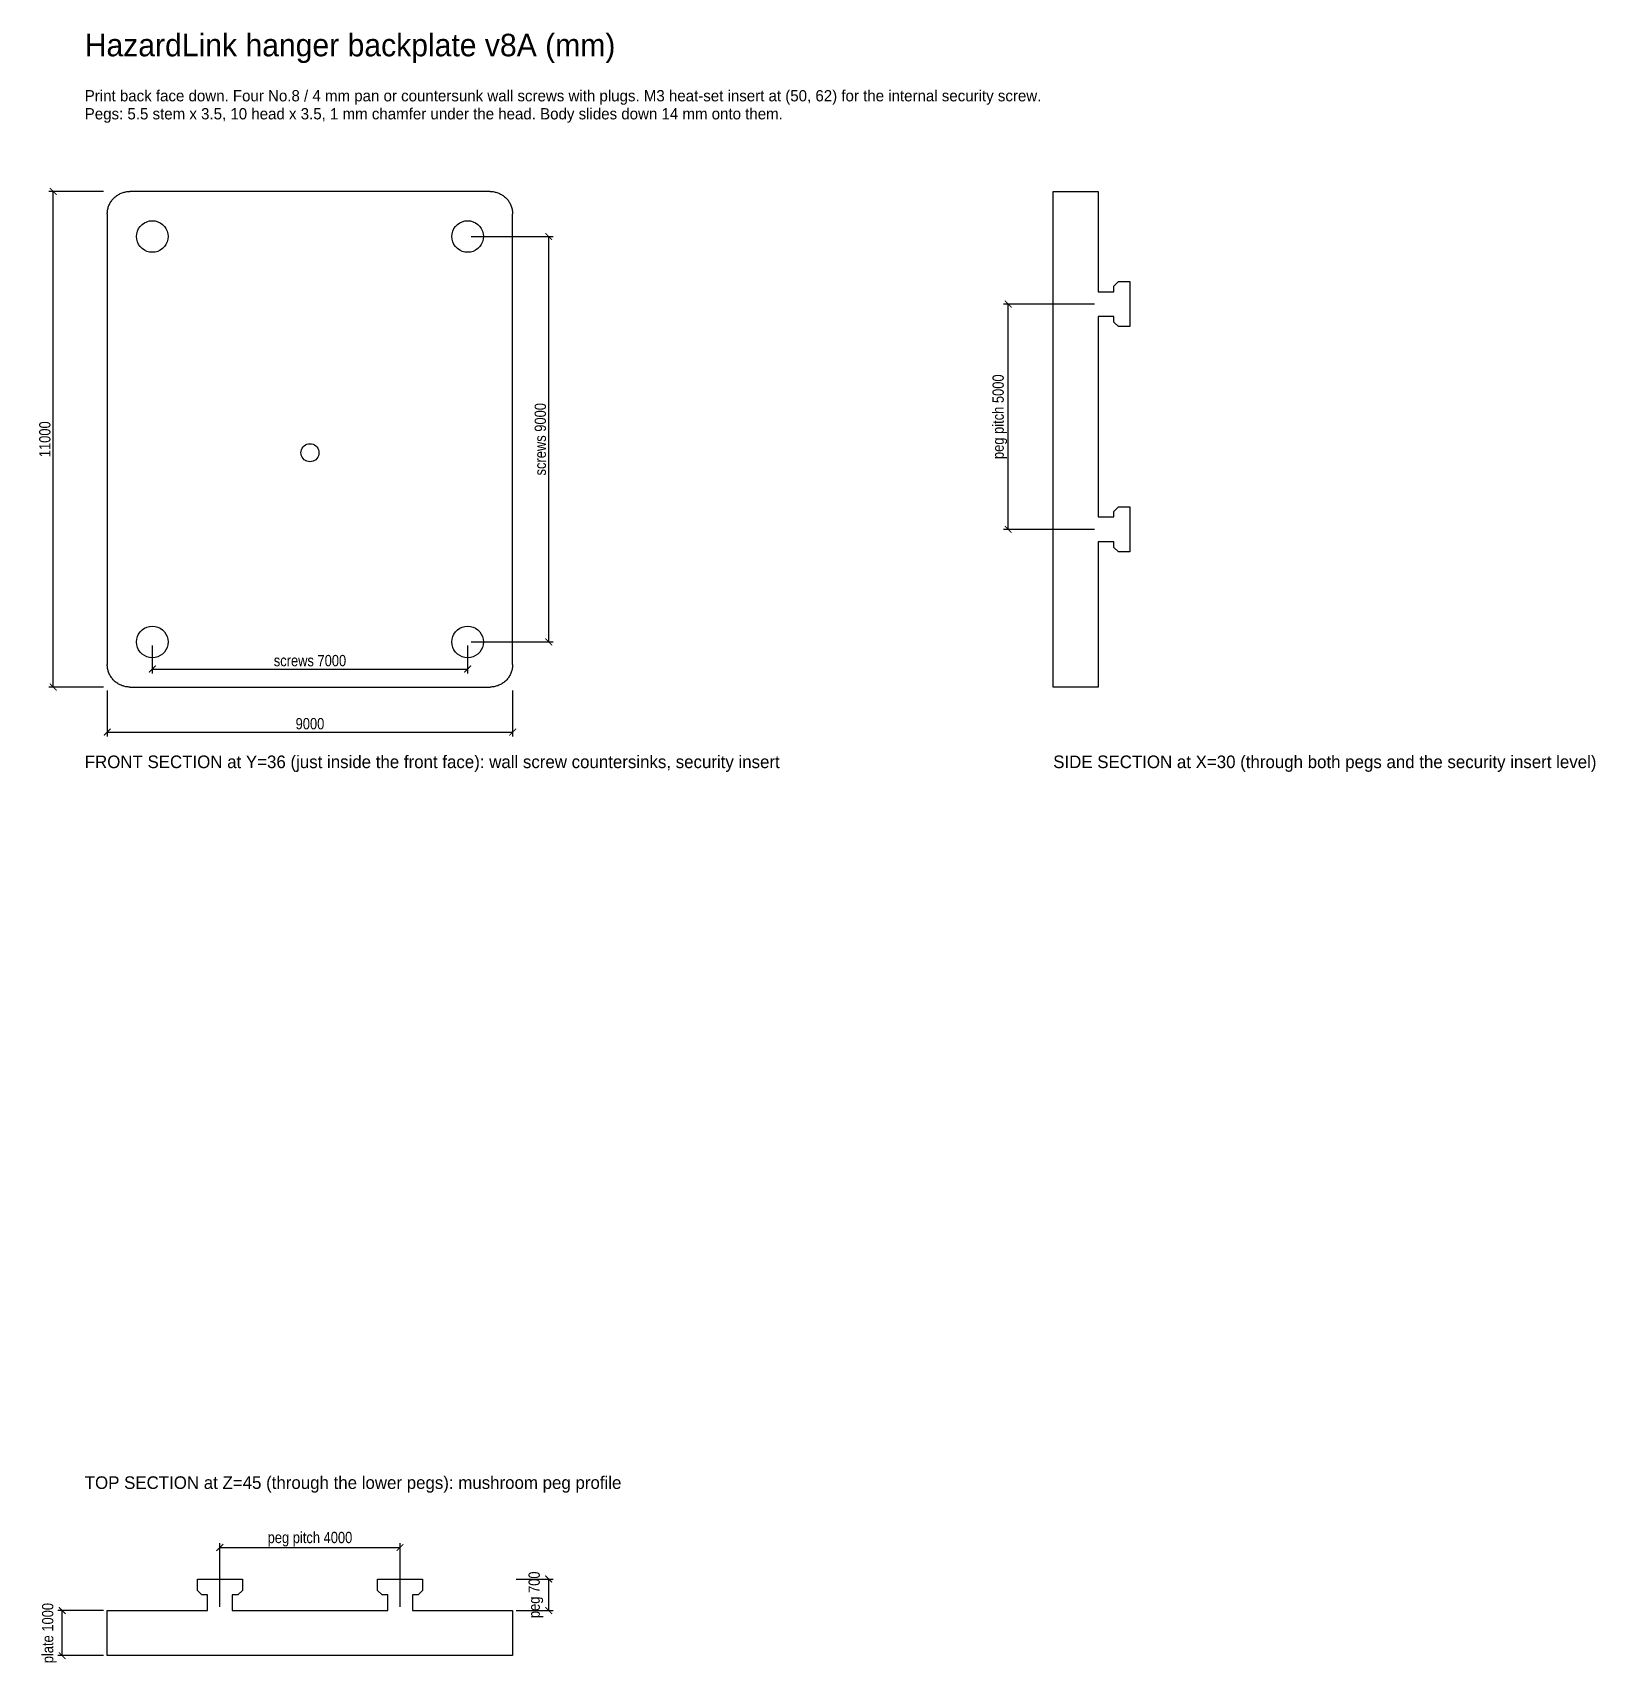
# Model space of a CAD drawing. Header units: metres. Extents: x -12 to 335, y -357 to 5.
import ezdxf

# ---------------------------------------------------------------- set-up
doc = ezdxf.new("R2010")
doc.units = ezdxf.units.M
for name, color, linetype in [('DIMS', 1, 'Continuous'), ('NOTES', 4, 'Continuous'), ('OUTLINE', 7, 'Continuous'), ('TEXT', 3, 'Continuous')]:
    doc.layers.add(name, color=color, linetype=linetype)
doc.styles.add('OpenSansCondensed-Light', font='OpenSansCondensed-Light.ttf')
doc.dimstyles.new('EZDXF', dxfattribs={"dimtxt": 0.25, "dimasz": 0.175, "dimexe": 0.375, "dimexo": 0.125, "dimgap": 0.1, "dimtad": 1, "dimlfac": 100, "dimzin": 12, "dimdsep": 46, "dimtxsty": 'OpenSansCondensed-Light', "dimblk": 'ARCHTICK', "dimcen": 2.5, "dimazin": 3, "dimtfac": 0.5, "dimtmove": 2, "dimatfit": 3})

# ---------------------------------------------------------------- blocks, each defined once
blk = doc.blocks.new('_ARCHTICK')
at = {"color": 0, "linetype": 'BYBLOCK', "const_width": 0.15}
blk.add_lwpolyline([(-0.5, -0.5), (0.5, 0.5)], dxfattribs=at)

msp = doc.modelspace()

# ---------------------------------------------------------------- linework, layer by layer
at = {"layer": 'OUTLINE'}
for p, q in [((90, -30), (10, -30)), ((215, -30), (225, -30)), ((215, -140), (215, -30)), ((225, -30), (225, -52.25)), ((5, -35), (5, -135)), ((95, -135), (95, -35)), ((228.49, -51), (229.49, -50.0099)), ((229.49, -50), (232, -50)), ((229.49, -50.0099), (229.49, -50)), ((232, -50), (232, -60)), ((225, -52.25), (228.49, -52.25)), ((228.49, -52.25), (228.49, -51)), ((225, -57.75), (225, -102.25)), ((228.49, -57.75), (225, -57.75)), ((228.49, -59), (228.49, -57.75)), ((229.49, -59.9901), (228.49, -59)), ((229.49, -60), (229.49, -59.9901)), ((232, -60), (229.49, -60)), ((228.49, -101), (229.49, -100.0099)), ((228.49, -102.25), (228.49, -101)), ((229.49, -100), (232, -100)), ((229.49, -100.0099), (229.49, -100)), ((232, -100), (232, -110)), ((225, -102.25), (228.49, -102.25)), ((225, -107.75), (225, -140)), ((228.49, -107.75), (225, -107.75)), ((228.49, -109), (228.49, -107.75)), ((229.49, -109.9901), (228.49, -109)), ((229.49, -110), (229.49, -109.9901)), ((232, -110), (229.49, -110)), ((10, -140), (90, -140)), ((225, -140), (215, -140)), ((25, -338), (35, -338)), ((25, -340.51), (25, -338)), ((35, -338), (35, -340.51)), ((65, -338), (75, -338)), ((65, -340.51), (65, -338)), ((75, -338), (75, -340.51)), ((25.0099, -340.51), (25, -340.51)), ((26, -341.51), (25.0099, -340.51)), ((27.25, -341.51), (26, -341.51)), ((27.25, -345), (27.25, -341.51)), ((32.75, -341.51), (32.75, -345)), ((34, -341.51), (32.75, -341.51)), ((34.9901, -340.51), (34, -341.51)), ((35, -340.51), (34.9901, -340.51)), ((65.0099, -340.51), (65, -340.51)), ((66, -341.51), (65.0099, -340.51)), ((67.25, -341.51), (66, -341.51)), ((67.25, -345), (67.25, -341.51)), ((72.75, -341.51), (72.75, -345)), ((74, -341.51), (72.75, -341.51)), ((74.9901, -340.51), (74, -341.51)), ((75, -340.51), (74.9901, -340.51)), ((5, -345), (27.25, -345)), ((5, -355), (5, -345)), ((32.75, -345), (67.25, -345)), ((72.75, -345), (95, -345)), ((95, -345), (95, -355)), ((95, -355), (5, -355))]:
    msp.add_line(p, q, dxfattribs=at)
for points in [[(5, -35), (5.0048, -34.7819), (5.019, -34.5642), (5.0428, -34.3474), (5.076, -34.1318), (5.1185, -33.9178), (5.1704, -33.7059), (5.2314, -33.4965), (5.3015, -33.2899), (5.3806, -33.0866), (5.4685, -32.8869), (5.5649, -32.6913), (5.6699, -32.5), (5.783, -32.3135), (5.9042, -32.1321), (6.0332, -31.9562), (6.1698, -31.7861), (6.3136, -31.622), (6.4645, -31.4645), (6.622, -31.3136), (6.7861, -31.1698), (6.9562, -31.0332), (7.1321, -30.9042), (7.3135, -30.783), (7.5, -30.6699), (7.6913, -30.5649), (7.8869, -30.4685), (8.0866, -30.3806), (8.2899, -30.3015), (8.4965, -30.2314), (8.7059, -30.1704), (8.9178, -30.1185), (9.1318, -30.076), (9.3474, -30.0428), (9.5642, -30.019), (9.7819, -30.0048), (10, -30)], [(90, -30), (90.2181, -30.0048), (90.4358, -30.019), (90.6526, -30.0428), (90.8682, -30.076), (91.0822, -30.1185), (91.2941, -30.1704), (91.5035, -30.2314), (91.7101, -30.3015), (91.9134, -30.3806), (92.1131, -30.4685), (92.3087, -30.5649), (92.5, -30.6699), (92.6865, -30.783), (92.8679, -30.9042), (93.0438, -31.0332), (93.2139, -31.1698), (93.378, -31.3136), (93.5355, -31.4645), (93.6864, -31.622), (93.8302, -31.7861), (93.9668, -31.9562), (94.0958, -32.1321), (94.217, -32.3135), (94.3301, -32.5), (94.4351, -32.6913), (94.5315, -32.8869), (94.6194, -33.0866), (94.6985, -33.2899), (94.7686, -33.4965), (94.8296, -33.7059), (94.8815, -33.9178), (94.924, -34.1318), (94.9572, -34.3474), (94.981, -34.5642), (94.9952, -34.7819), (95, -35)], [(15, -36.5), (15.6078, -36.5532), (16.1971, -36.7111), (16.75, -36.9689), (17.2498, -37.3188), (17.6812, -37.7502), (18.0311, -38.25), (18.2889, -38.8029), (18.4468, -39.3922), (18.5, -40), (18.4468, -40.6078), (18.2889, -41.1971), (18.0311, -41.75), (17.6812, -42.2498), (17.2498, -42.6812), (16.75, -43.0311), (16.1971, -43.2889), (15.6078, -43.4468), (15, -43.5), (14.3922, -43.4468), (13.8029, -43.2889), (13.25, -43.0311), (12.7502, -42.6812), (12.3188, -42.2498), (11.9689, -41.75), (11.7111, -41.1971), (11.5532, -40.6078), (11.5, -40), (11.5532, -39.3922), (11.7111, -38.8029), (11.9689, -38.25), (12.3188, -37.7502), (12.7502, -37.3188), (13.25, -36.9689), (13.8029, -36.7111), (14.3922, -36.5532), (15, -36.5)], [(85, -36.5), (85.6078, -36.5532), (86.1971, -36.7111), (86.75, -36.9689), (87.2498, -37.3188), (87.6812, -37.7502), (88.0311, -38.25), (88.2889, -38.8029), (88.4468, -39.3922), (88.5, -40), (88.4468, -40.6078), (88.2889, -41.1971), (88.0311, -41.75), (87.6812, -42.2498), (87.2498, -42.6812), (86.75, -43.0311), (86.1971, -43.2889), (85.6078, -43.4468), (85, -43.5), (84.3922, -43.4468), (83.8029, -43.2889), (83.25, -43.0311), (82.7502, -42.6812), (82.3188, -42.2498), (81.9689, -41.75), (81.7111, -41.1971), (81.5532, -40.6078), (81.5, -40), (81.5532, -39.3922), (81.7111, -38.8029), (81.9689, -38.25), (82.3188, -37.7502), (82.7502, -37.3188), (83.25, -36.9689), (83.8029, -36.7111), (84.3922, -36.5532), (85, -36.5)], [(50, -86), (50.3473, -86.0304), (50.684, -86.1206), (51, -86.2679), (51.2856, -86.4679), (51.5321, -86.7144), (51.7321, -87), (51.8794, -87.316), (51.9696, -87.6527), (52, -88), (51.9696, -88.3473), (51.8794, -88.684), (51.7321, -89), (51.5321, -89.2856), (51.2856, -89.5321), (51, -89.7321), (50.684, -89.8794), (50.3473, -89.9696), (50, -90), (49.6527, -89.9696), (49.316, -89.8794), (49, -89.7321), (48.7144, -89.5321), (48.4679, -89.2856), (48.2679, -89), (48.1206, -88.684), (48.0304, -88.3473), (48, -88), (48.0304, -87.6527), (48.1206, -87.316), (48.2679, -87), (48.4679, -86.7144), (48.7144, -86.4679), (49, -86.2679), (49.316, -86.1206), (49.6527, -86.0304), (50, -86)], [(15, -126.5), (15.6078, -126.5532), (16.1971, -126.7111), (16.75, -126.9689), (17.2498, -127.3188), (17.6812, -127.7502), (18.0311, -128.25), (18.2889, -128.8029), (18.4468, -129.3922), (18.5, -130), (18.4468, -130.6078), (18.2889, -131.1971), (18.0311, -131.75), (17.6812, -132.2498), (17.2498, -132.6812), (16.75, -133.0311), (16.1971, -133.2889), (15.6078, -133.4468), (15, -133.5), (14.3922, -133.4468), (13.8029, -133.2889), (13.25, -133.0311), (12.7502, -132.6812), (12.3188, -132.2498), (11.9689, -131.75), (11.7111, -131.1971), (11.5532, -130.6078), (11.5, -130), (11.5532, -129.3922), (11.7111, -128.8029), (11.9689, -128.25), (12.3188, -127.7502), (12.7502, -127.3188), (13.25, -126.9689), (13.8029, -126.7111), (14.3922, -126.5532), (15, -126.5)], [(85, -126.5), (85.6078, -126.5532), (86.1971, -126.7111), (86.75, -126.9689), (87.2498, -127.3188), (87.6812, -127.7502), (88.0311, -128.25), (88.2889, -128.8029), (88.4468, -129.3922), (88.5, -130), (88.4468, -130.6078), (88.2889, -131.1971), (88.0311, -131.75), (87.6812, -132.2498), (87.2498, -132.6812), (86.75, -133.0311), (86.1971, -133.2889), (85.6078, -133.4468), (85, -133.5), (84.3922, -133.4468), (83.8029, -133.2889), (83.25, -133.0311), (82.7502, -132.6812), (82.3188, -132.2498), (81.9689, -131.75), (81.7111, -131.1971), (81.5532, -130.6078), (81.5, -130), (81.5532, -129.3922), (81.7111, -128.8029), (81.9689, -128.25), (82.3188, -127.7502), (82.7502, -127.3188), (83.25, -126.9689), (83.8029, -126.7111), (84.3922, -126.5532), (85, -126.5)], [(10, -140), (9.7819, -139.9952), (9.5642, -139.981), (9.3474, -139.9572), (9.1318, -139.924), (8.9178, -139.8815), (8.7059, -139.8296), (8.4965, -139.7686), (8.2899, -139.6985), (8.0866, -139.6194), (7.8869, -139.5315), (7.6913, -139.4351), (7.5, -139.3301), (7.3135, -139.217), (7.1321, -139.0958), (6.9562, -138.9668), (6.7861, -138.8302), (6.622, -138.6864), (6.4645, -138.5355), (6.3136, -138.378), (6.1698, -138.2139), (6.0332, -138.0438), (5.9042, -137.8679), (5.783, -137.6865), (5.6699, -137.5), (5.5649, -137.3087), (5.4685, -137.1131), (5.3806, -136.9134), (5.3015, -136.7101), (5.2314, -136.5035), (5.1704, -136.2941), (5.1185, -136.0822), (5.076, -135.8682), (5.0428, -135.6526), (5.019, -135.4358), (5.0048, -135.2181), (5, -135)], [(95, -135), (94.9952, -135.2181), (94.981, -135.4358), (94.9572, -135.6526), (94.924, -135.8682), (94.8815, -136.0822), (94.8296, -136.2941), (94.7686, -136.5035), (94.6985, -136.7101), (94.6194, -136.9134), (94.5315, -137.1131), (94.4351, -137.3087), (94.3301, -137.5), (94.217, -137.6865), (94.0958, -137.8679), (93.9668, -138.0438), (93.8302, -138.2139), (93.6864, -138.378), (93.5355, -138.5355), (93.378, -138.6864), (93.2139, -138.8302), (93.0438, -138.9668), (92.8679, -139.0958), (92.6865, -139.217), (92.5, -139.3301), (92.3087, -139.4351), (92.1131, -139.5315), (91.9134, -139.6194), (91.7101, -139.6985), (91.5035, -139.7686), (91.2941, -139.8296), (91.0822, -139.8815), (90.8682, -139.924), (90.6526, -139.9572), (90.4358, -139.981), (90.2181, -139.9952), (90, -140)]]:
    msp.add_lwpolyline(points, dxfattribs=at)

# ---------------------------------------------------------------- texts
at = {"layer": 'NOTES'}
for s, p in [('Print back face down. Four No.8 / 4 mm pan or countersunk wall screws with plugs. M3 heat-set insert at (50, 62) for the internal security screw.', (0, -10)), ('Pegs: 5.5 stem x 3.5, 10 head x 3.5, 1 mm chamfer under the head. Body slides down 14 mm onto them.', (0, -14))]:
    msp.add_text(s, height=2.5, dxfattribs=at).set_placement(p)
at = {"layer": 'TEXT'}
for s, height, p in [('HazardLink hanger backplate v8A (mm)', 5, (0, 0)), ('FRONT SECTION at Y=36 (just inside the front face): wall screw countersinks, security insert', 2.8, (0, -158)), ('SIDE SECTION at X=30 (through both pegs and the security insert level)', 2.8, (215, -158)), ('TOP SECTION at Z=45 (through the lower pegs): mushroom peg profile', 2.8, (0, -318))]:
    msp.add_text(s, height=height, dxfattribs=at).set_placement(p)

# ---------------------------------------------------------------- dimensions: what is measured, and where the dimension line sits
at = {"layer": 'DIMS'}
msp.add_linear_dim(base=(-7, -140), p1=(5, -140), p2=(5, -30), angle=90, dimstyle='EZDXF', override={"dimtxt": 2.5, "dimasz": 1.5, "dimexe": 1, "dimexo": 0.8, "dimgap": 0.6, "dimdec": 1}, dxfattribs=at).render()
for base, p1, p2, text in [((103, -130), (85, -130), (85, -40), 'screws <>'), ((205, -105), (225, -105), (225, -55), 'peg pitch <>'), ((103, -345), (95, -345), (95, -338), 'peg <>'), ((-5, -355), (5, -355), (5, -345), 'plate <>')]:
    msp.add_linear_dim(base=base, p1=p1, p2=p2, angle=90, text=text, dimstyle='EZDXF', override={"dimtxt": 2.5, "dimasz": 1.5, "dimexe": 1, "dimexo": 0.8, "dimgap": 0.6, "dimdec": 1}, dxfattribs=at).render()
for base, p1, p2, text in [((15, -136), (15, -130), (85, -130), 'screws <>'), ((30, -331), (30, -345), (70, -345), 'peg pitch <>')]:
    msp.add_linear_dim(base=base, p1=p1, p2=p2, text=text, dimstyle='EZDXF', override={"dimtxt": 2.5, "dimasz": 1.5, "dimexe": 1, "dimexo": 0.8, "dimgap": 0.6, "dimdec": 1}, dxfattribs=at).render()
msp.add_linear_dim(base=(5, -150), p1=(5, -140), p2=(95, -140), dimstyle='EZDXF', override={"dimtxt": 2.5, "dimasz": 1.5, "dimexe": 1, "dimexo": 0.8, "dimgap": 0.6, "dimdec": 1}, dxfattribs=at).render()

doc.saveas('drawing.dxf')
